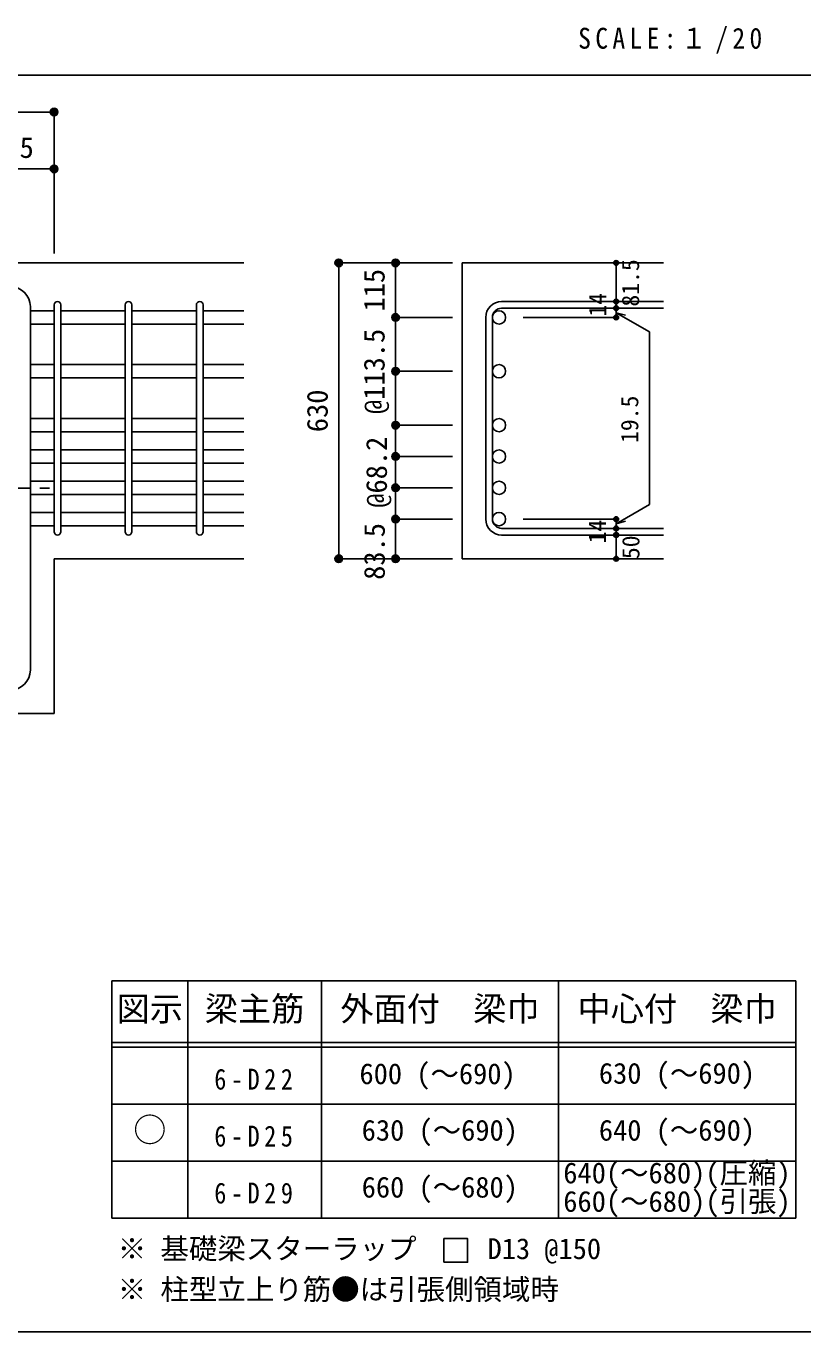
# Model space of a CAD drawing. Units: millimetres at full size, sheet at 1:20. Extents: x -3982 to 3969, y -2797 to 2801.
# Drawn here: x 784 to 2422, y -2797 to -45 of the extents above; entities that cross this region are included whole.
import ezdxf
from ezdxf.enums import TextEntityAlignment as Align

# ---------------------------------------------------------------- set-up
doc = ezdxf.new("R2010")
doc.units = ezdxf.units.MM
doc.header["$LTSCALE"] = 20
doc.header["$PDMODE"] = 32
doc.header["$PDSIZE"] = 10
doc.linetypes.add('CHAIN1', pattern=[8, 5, -1, 1, -1])
for name, color, linetype in [('6-1_躯体線', 2, 'Continuous'), ('6-4_フープ', 7, 'Continuous'), ('6-5_梁主筋', 7, 'Continuous'), ('6-6_S.T.P.', 7, 'Continuous'), ('6-7_文字', 7, 'Continuous'), ('6-D_寸法', 4, 'Continuous'), ('6-E_枠', 7, 'Continuous'), ('F-0_枠', 6, 'Continuous')]:
    doc.layers.add(name, color=color, linetype=linetype)
doc.styles.add('ＭＳ ゴシック', font='')
doc.styles.get('ＭＳ ゴシック').set_extended_font_data('MS Gothic')

msp = doc.modelspace()

# ---------------------------------------------------------------- linework, layer by layer
at = {"layer": '6-1_躯体線'}
for p, q in [((1243.29, -543.84), (-106.71, -543.84)), ((2128.29, -543.84), (1703.29, -543.84)), ((1703.29, -543.84), (1703.29, -1167.34)), ((843.29, -1493.84), (843.29, -1167.34)), ((843.29, -1167.34), (1243.29, -1167.34)), ((2128.29, -1167.34), (1703.29, -1167.34))]:
    msp.add_line(p, q, dxfattribs=at)
msp.add_lwpolyline([(684.79, -1893.84), (684.79, -1493.84), (843.29, -1493.84)], dxfattribs=at)
at = {"layer": '6-4_フープ'}
msp.add_line((793.29, -635.84), (793.29, -1401.84), dxfattribs=at)
for centre, start, end in [((751.29, -635.84), 0, 90), ((751.29, -1401.84), 270, 0)]:
    msp.add_arc(centre, 42, start, end, dxfattribs=at)
at = {"layer": '6-5_梁主筋'}
for p, q in [((843.29, -644.77), (793.29, -644.77)), ((993.29, -644.77), (857.29, -644.77)), ((1143.29, -644.77), (1007.29, -644.77)), ((1243.29, -644.77), (1157.29, -644.77)), ((843.29, -672.77), (793.29, -672.77)), ((993.29, -672.77), (857.29, -672.77)), ((1143.29, -672.77), (1007.29, -672.77)), ((1243.29, -672.77), (1157.29, -672.77)), ((843.29, -758.31), (793.29, -758.31)), ((993.29, -758.31), (857.29, -758.31)), ((1143.29, -758.31), (1007.29, -758.31)), ((1243.29, -758.31), (1157.29, -758.31)), ((843.29, -786.31), (793.29, -786.31)), ((993.29, -786.31), (857.29, -786.31)), ((1143.29, -786.31), (1007.29, -786.31)), ((1243.29, -786.31), (1157.29, -786.31)), ((843.29, -871.84), (793.29, -871.84)), ((993.29, -871.84), (857.29, -871.84)), ((1143.29, -871.84), (1007.29, -871.84)), ((1243.29, -871.84), (1157.29, -871.84)), ((843.29, -899.84), (793.29, -899.84)), ((993.29, -899.84), (857.29, -899.84)), ((1143.29, -899.84), (1007.29, -899.84)), ((1243.29, -899.84), (1157.29, -899.84)), ((843.29, -937.84), (793.29, -937.84)), ((993.29, -937.84), (857.29, -937.84)), ((1143.29, -937.84), (1007.29, -937.84)), ((1243.29, -937.84), (1157.29, -937.84)), ((843.29, -965.84), (793.29, -965.84)), ((993.29, -965.84), (857.29, -965.84)), ((1143.29, -965.84), (1007.29, -965.84)), ((1243.29, -965.84), (1157.29, -965.84)), ((843.29, -1003.84), (793.29, -1003.84)), ((993.29, -1003.84), (857.29, -1003.84)), ((1143.29, -1003.84), (1007.29, -1003.84)), ((1243.29, -1003.84), (1157.29, -1003.84)), ((843.29, -1031.84), (793.29, -1031.84)), ((993.29, -1031.84), (857.29, -1031.84)), ((1143.29, -1031.84), (1007.29, -1031.84)), ((1243.29, -1031.84), (1157.29, -1031.84)), ((843.29, -1069.84), (793.29, -1069.84)), ((993.29, -1069.84), (857.29, -1069.84)), ((1143.29, -1069.84), (1007.29, -1069.84)), ((1243.29, -1069.84), (1157.29, -1069.84)), ((843.29, -1097.84), (793.29, -1097.84)), ((993.29, -1097.84), (857.29, -1097.84)), ((1143.29, -1097.84), (1007.29, -1097.84)), ((1243.29, -1097.84), (1157.29, -1097.84))]:
    msp.add_line(p, q, dxfattribs=at)
at = {"layer": '6-5_梁主筋', "color": 3}
for centre in [(1781.29, -658.77), (1781.29, -772.31), (1781.29, -885.84), (1781.29, -885.84), (1781.29, -951.84), (1781.29, -951.84), (1781.29, -1017.84), (1781.29, -1083.84)]:
    msp.add_circle(centre, 14, dxfattribs=at)
at = {"layer": '6-6_S.T.P.'}
for p, q in [((843.29, -1110.34), (843.29, -632.27)), ((857.29, -1110.34), (857.29, -632.27)), ((993.29, -1110.34), (993.29, -632.27)), ((1007.29, -1110.34), (1007.29, -632.27)), ((1143.29, -1110.34), (1143.29, -632.27)), ((1157.29, -1110.34), (1157.29, -632.27)), ((2128.29, -625.27), (1786.79, -625.27)), ((1753.29, -658.77), (1753.29, -1083.84)), ((1767.29, -658.77), (1767.29, -1083.84)), ((2128.29, -639.27), (1786.79, -639.27)), ((2128.29, -1103.34), (1786.79, -1103.34)), ((2128.29, -1117.34), (1786.79, -1117.34))]:
    msp.add_line(p, q, dxfattribs=at)
for centre, radius, start, end in [((850.29, -632.27), 7, 0, 180), ((850.29, -632.27), 7, 0, 180), ((850.29, -632.27), 7, 0, 180), ((850.29, -632.27), 7, 0, 180), ((1000.29, -632.27), 7, 0, 180), ((1150.29, -632.27), 7, 0, 180), ((1786.79, -658.77), 33.5, 90, 180), ((1786.79, -658.77), 19.5, 90, 180), ((1786.79, -1083.84), 33.5, 180, 270), ((1786.79, -1083.84), 19.5, 180, 270), ((850.29, -1110.34), 7, 180, 0), ((850.29, -1110.34), 7, 180, 0), ((850.29, -1110.34), 7, 180, 0), ((850.29, -1110.34), 7, 180, 0), ((1000.29, -1110.34), 7, 180, 0), ((1150.29, -1110.34), 7, 180, 0)]:
    msp.add_arc(centre, radius, start, end, dxfattribs=at)
at = {"layer": '6-7_文字'}
msp.add_lwpolyline([(1664.99, -2650.06), (1714.99, -2650.06), (1714.99, -2600.06), (1664.99, -2600.06)], close=True, dxfattribs=at)
at = {"layer": '6-D_寸法'}
for p, q in [((-106.71, -225.81), (843.29, -225.81)), ((843.29, -345.81), (843.29, -523.84)), ((843.29, -345.81), (843.29, -523.84)), ((843.29, -345.81), (843.29, -523.84)), ((1443.29, -543.84), (1563.29, -543.84)), ((1443.29, -543.84), (1563.29, -543.84)), ((1443.29, -543.84), (1443.29, -1167.34)), ((1563.29, -543.84), (1683.29, -543.84)), ((1563.29, -543.84), (1563.29, -658.77)), ((1563.29, -543.84), (1683.29, -543.84)), ((2028.29, -639.27), (2028.29, -625.27)), ((1563.29, -658.77), (1683.29, -658.77)), ((1563.29, -658.77), (1563.29, -772.31)), ((1563.29, -658.77), (1563.29, -772.31)), ((2028.29, -658.77), (1832.2, -658.77)), ((2028.29, -639.27), (2028.29, -658.77)), ((2028.29, -649.02), (2047.61, -654.2)), ((2028.29, -649.02), (2098.35, -689.47)), ((2098.35, -689.47), (2098.35, -1053.14)), ((1563.29, -772.31), (1563.29, -1083.84)), ((1563.29, -772.31), (1563.29, -951.84)), ((1563.29, -772.31), (1683.29, -772.31)), ((1563.29, -885.84), (1683.29, -885.84)), ((1563.29, -885.84), (1683.29, -885.84)), ((1563.29, -885.84), (1683.29, -885.84)), ((1563.29, -885.84), (1683.29, -885.84)), ((1563.29, -885.84), (1683.29, -885.84)), ((1563.29, -885.84), (1683.29, -885.84)), ((1563.29, -885.84), (1683.29, -885.84)), ((1563.29, -885.84), (1683.29, -885.84)), ((1563.29, -951.84), (1683.29, -951.84)), ((1563.29, -951.84), (1683.29, -951.84)), ((1563.29, -951.84), (1683.29, -951.84)), ((1563.29, -951.84), (1683.29, -951.84)), ((1563.29, -951.84), (1683.29, -951.84)), ((1563.29, -951.84), (1683.29, -951.84)), ((1563.29, -951.84), (1683.29, -951.84)), ((1563.29, -951.84), (1683.29, -951.84)), ((1563.29, -1017.84), (1683.29, -1017.84)), ((1563.29, -1017.84), (1683.29, -1017.84)), ((1563.29, -1017.84), (1683.29, -1017.84)), ((1563.29, -1017.84), (1683.29, -1017.84)), ((2028.29, -1093.59), (2098.35, -1053.14)), ((1563.29, -1083.84), (1683.29, -1083.84)), ((1563.29, -1167.34), (1563.29, -1083.84)), ((1563.29, -1083.84), (1683.29, -1083.84)), ((1563.29, -1083.84), (1683.29, -1083.84)), ((1563.29, -1083.84), (1683.29, -1083.84)), ((2028.29, -1083.84), (1832.2, -1083.84)), ((2028.29, -1103.34), (2028.29, -1083.84)), ((2028.29, -1093.59), (2047.61, -1088.42)), ((2028.29, -1117.34), (2028.29, -1103.34)), ((2028.29, -1167.34), (2028.29, -1117.34)), ((1443.29, -1167.34), (1563.29, -1167.34)), ((1563.29, -1167.34), (1683.29, -1167.34))]:
    msp.add_line(p, q, dxfattribs=at)
at = {"layer": '6-D_寸法', "linetype": 'CHAIN1'}
msp.add_line((-106.71, -1018.84), (843.29, -1018.84), dxfattribs=at)
at = {"layer": '6-D_寸法'}
for points in [[(843.29, -225.81), (843.29, -345.81), (843.29, -523.84)], [(668.29, -345.81), (843.29, -345.81), (843.29, -523.84)], [(1443.29, -543.84), (1563.29, -543.84), (1683.29, -543.84)], [(2028.29, -543.84), (2028.29, -625.27), (2028.29, -543.84)]]:
    msp.add_lwpolyline(points, dxfattribs=at)
for centre, radius in [((843.29, -225.81), 8), ((843.29, -225.81), 7.2), ((843.29, -225.81), 6.4), ((843.29, -225.81), 5.6), ((843.29, -225.81), 4.8), ((843.29, -225.81), 4), ((843.29, -225.81), 3.2), ((843.29, -225.81), 2.4), ((843.29, -225.81), 1.6), ((843.29, -225.81), 0.8), ((843.29, -345.81), 8), ((843.29, -345.81), 7.2), ((843.29, -345.81), 6.4), ((843.29, -345.81), 5.6), ((843.29, -345.81), 4.8), ((843.29, -345.81), 4), ((843.29, -345.81), 3.2), ((843.29, -345.81), 2.4), ((843.29, -345.81), 1.6), ((843.29, -345.81), 0.8), ((1443.29, -543.84), 8), ((1443.29, -543.84), 7.2), ((1443.29, -543.84), 6.4), ((1443.29, -543.84), 5.6), ((1443.29, -543.84), 4.8), ((1443.29, -543.84), 4), ((1443.29, -543.84), 3.2), ((1443.29, -543.84), 2.4), ((1443.29, -543.84), 1.6), ((1443.29, -543.84), 0.8), ((1563.29, -543.84), 8), ((1563.29, -543.84), 7.2), ((1563.29, -543.84), 6.4), ((1563.29, -543.84), 5.6), ((1563.29, -543.84), 4.8), ((1563.29, -543.84), 4), ((1563.29, -543.84), 3.2), ((1563.29, -543.84), 2.4), ((1563.29, -543.84), 1.6), ((1563.29, -543.84), 0.8), ((2028.29, -543.84), 4), ((2028.29, -543.84), 3.6), ((2028.29, -543.84), 3.2), ((2028.29, -543.84), 2.8), ((2028.29, -543.84), 2.4), ((2028.29, -543.84), 2), ((2028.29, -543.84), 1.6), ((2028.29, -543.84), 1.2), ((2028.29, -543.84), 0.8), ((2028.29, -543.84), 0.4), ((2028.29, -625.27), 4), ((2028.29, -625.27), 3.6), ((2028.29, -625.27), 3.2), ((2028.29, -625.27), 2.8), ((2028.29, -625.27), 2.4), ((2028.29, -625.27), 2), ((2028.29, -625.27), 1.6), ((2028.29, -625.27), 1.2), ((2028.29, -625.27), 0.8), ((2028.29, -625.27), 0.4), ((1563.29, -658.77), 8), ((1563.29, -658.77), 7.2), ((1563.29, -658.77), 6.4), ((1563.29, -658.77), 5.6), ((1563.29, -658.77), 4.8), ((1563.29, -658.77), 4), ((1563.29, -658.77), 3.2), ((1563.29, -658.77), 2.4), ((1563.29, -658.77), 1.6), ((1563.29, -658.77), 0.8), ((2028.29, -639.27), 4), ((2028.29, -658.77), 4), ((2028.29, -639.27), 3.6), ((2028.29, -658.77), 3.6), ((2028.29, -639.27), 3.2), ((2028.29, -658.77), 3.2), ((2028.29, -639.27), 2.8), ((2028.29, -658.77), 2.8), ((2028.29, -639.27), 2.4), ((2028.29, -658.77), 2.4), ((2028.29, -639.27), 2), ((2028.29, -658.77), 2), ((2028.29, -639.27), 1.6), ((2028.29, -658.77), 1.6), ((2028.29, -639.27), 1.2), ((2028.29, -658.77), 1.2), ((2028.29, -639.27), 0.8), ((2028.29, -658.77), 0.8), ((2028.29, -639.27), 0.4), ((2028.29, -658.77), 0.4), ((1563.29, -772.31), 8), ((1563.29, -772.31), 7.2), ((1563.29, -772.31), 6.4), ((1563.29, -772.31), 5.6), ((1563.29, -772.31), 4.8), ((1563.29, -772.31), 4), ((1563.29, -772.31), 3.2), ((1563.29, -772.31), 2.4), ((1563.29, -772.31), 1.6), ((1563.29, -772.31), 0.8), ((1563.29, -885.84), 8), ((1563.29, -885.84), 8), ((1563.29, -885.84), 7.2), ((1563.29, -885.84), 7.2), ((1563.29, -885.84), 6.4), ((1563.29, -885.84), 6.4), ((1563.29, -885.84), 5.6), ((1563.29, -885.84), 5.6), ((1563.29, -885.84), 4.8), ((1563.29, -885.84), 4.8), ((1563.29, -885.84), 4), ((1563.29, -885.84), 4), ((1563.29, -885.84), 3.2), ((1563.29, -885.84), 3.2), ((1563.29, -885.84), 2.4), ((1563.29, -885.84), 2.4), ((1563.29, -885.84), 1.6), ((1563.29, -885.84), 1.6), ((1563.29, -885.84), 0.8), ((1563.29, -885.84), 0.8), ((1563.29, -951.84), 8), ((1563.29, -951.84), 8), ((1563.29, -951.84), 7.2), ((1563.29, -951.84), 7.2), ((1563.29, -951.84), 6.4), ((1563.29, -951.84), 6.4), ((1563.29, -951.84), 5.6), ((1563.29, -951.84), 5.6), ((1563.29, -951.84), 4.8), ((1563.29, -951.84), 4.8), ((1563.29, -951.84), 4), ((1563.29, -951.84), 4), ((1563.29, -951.84), 3.2), ((1563.29, -951.84), 3.2), ((1563.29, -951.84), 2.4), ((1563.29, -951.84), 2.4), ((1563.29, -951.84), 1.6), ((1563.29, -951.84), 1.6), ((1563.29, -951.84), 0.8), ((1563.29, -951.84), 0.8), ((1563.29, -1017.84), 8), ((1563.29, -1017.84), 7.2), ((1563.29, -1017.84), 6.4), ((1563.29, -1017.84), 5.6), ((1563.29, -1017.84), 4.8), ((1563.29, -1017.84), 4), ((1563.29, -1017.84), 3.2), ((1563.29, -1017.84), 2.4), ((1563.29, -1017.84), 1.6), ((1563.29, -1017.84), 0.8), ((1563.29, -1083.84), 8), ((1563.29, -1083.84), 7.2), ((1563.29, -1083.84), 6.4), ((1563.29, -1083.84), 5.6), ((1563.29, -1083.84), 4.8), ((1563.29, -1083.84), 4), ((1563.29, -1083.84), 3.2), ((1563.29, -1083.84), 2.4), ((1563.29, -1083.84), 1.6), ((1563.29, -1083.84), 0.8), ((2028.29, -1083.84), 4), ((2028.29, -1103.34), 4), ((2028.29, -1083.84), 3.6), ((2028.29, -1103.34), 3.6), ((2028.29, -1083.84), 3.2), ((2028.29, -1103.34), 3.2), ((2028.29, -1083.84), 2.8), ((2028.29, -1103.34), 2.8), ((2028.29, -1083.84), 2.4), ((2028.29, -1083.84), 2), ((2028.29, -1083.84), 1.6), ((2028.29, -1083.84), 1.2), ((2028.29, -1083.84), 0.8), ((2028.29, -1083.84), 0.4), ((2028.29, -1117.34), 4), ((2028.29, -1117.34), 3.6), ((2028.29, -1117.34), 3.2), ((2028.29, -1117.34), 2.8), ((2028.29, -1103.34), 2.4), ((2028.29, -1117.34), 2.4), ((2028.29, -1103.34), 2), ((2028.29, -1117.34), 2), ((2028.29, -1103.34), 1.6), ((2028.29, -1117.34), 1.6), ((2028.29, -1103.34), 1.2), ((2028.29, -1117.34), 1.2), ((2028.29, -1103.34), 0.8), ((2028.29, -1117.34), 0.8), ((2028.29, -1103.34), 0.4), ((2028.29, -1117.34), 0.4), ((1443.29, -1167.34), 8), ((1443.29, -1167.34), 7.2), ((1443.29, -1167.34), 6.4), ((1443.29, -1167.34), 5.6), ((1443.29, -1167.34), 4.8), ((1443.29, -1167.34), 4), ((1443.29, -1167.34), 3.2), ((1443.29, -1167.34), 2.4), ((1443.29, -1167.34), 1.6), ((1443.29, -1167.34), 0.8), ((1563.29, -1167.34), 8), ((1563.29, -1167.34), 7.2), ((1563.29, -1167.34), 6.4), ((1563.29, -1167.34), 5.6), ((1563.29, -1167.34), 4.8), ((1563.29, -1167.34), 4), ((1563.29, -1167.34), 3.2), ((1563.29, -1167.34), 2.4), ((1563.29, -1167.34), 1.6), ((1563.29, -1167.34), 0.8), ((2028.29, -1167.34), 4), ((2028.29, -1167.34), 3.6), ((2028.29, -1167.34), 3.2), ((2028.29, -1167.34), 2.8), ((2028.29, -1167.34), 2.4), ((2028.29, -1167.34), 2), ((2028.29, -1167.34), 1.6), ((2028.29, -1167.34), 1.2), ((2028.29, -1167.34), 0.8), ((2028.29, -1167.34), 0.4)]:
    msp.add_circle(centre, radius, dxfattribs=at)
at = {"layer": '6-D_寸法', "color": 7}
for p in [(843.29, -225.81), (843.29, -345.81), (1443.29, -543.84), (1563.29, -543.84), (2028.29, -543.84), (2028.29, -625.27), (1563.29, -658.77), (2028.29, -639.27), (2028.29, -658.77), (1563.29, -772.31), (1563.29, -885.84), (1563.29, -951.84), (1563.29, -1017.84), (1563.29, -1083.84), (2028.29, -1083.84), (2028.29, -1083.84), (2028.29, -1083.84), (2028.29, -1103.34), (2028.29, -1117.34), (1443.29, -1167.34), (1563.29, -1167.34), (2028.29, -1167.34)]:
    msp.add_point(p, dxfattribs=at)
at = {"layer": '6-E_枠', "color": 3}
for p, q in [((965.14, -2056.95), (965.14, -2556.95)), ((965.14, -2056.95), (2406.83, -2056.95)), ((2406.83, -2056.95), (2406.83, -2556.95)), ((965.14, -2556.95), (2406.83, -2556.95))]:
    msp.add_line(p, q, dxfattribs=at)
at = {"layer": '6-E_枠'}
for p, q in [((1125.14, -2056.95), (1125.14, -2556.95)), ((1406.83, -2056.95), (1406.83, -2556.95)), ((1906.83, -2056.95), (1906.83, -2556.95)), ((965.14, -2186.95), (2406.83, -2186.95)), ((965.14, -2196.95), (2406.83, -2196.95)), ((965.14, -2316.95), (2406.83, -2316.95)), ((965.14, -2436.95), (2406.83, -2436.95))]:
    msp.add_line(p, q, dxfattribs=at)
at = {"layer": 'F-0_枠', "color": 2}
msp.add_line((-3981.92, -148.03), (2482.4, -148.03), dxfattribs=at)
at = {"layer": 'F-0_枠'}
msp.add_line((3969.4, -2796.83), (-3981.92, -2796.83), dxfattribs=at)

# ---------------------------------------------------------------- texts
at = {"layer": '6-7_文字', "color": 2, "style": 'ＭＳ ゴシック'}
for s, p in [('図示', (975.14, -2156.95)), ('梁主筋', (1160.98, -2156.95)), ('外面付\u3000梁巾', (1446.83, -2156.95)), ('中心付\u3000梁巾', (1946.83, -2156.95)), ('○', (1010.14, -2411.95))]:
    msp.add_text(s, height=51.32, dxfattribs=at).set_placement(p, align=Align.BOTTOM_LEFT)
at = {"layer": '6-7_文字', "style": 'ＭＳ ゴシック'}
for s, p in [('600 (～690)', (1487.14, -2287.95)), ('630 (～690)', (1991.83, -2286.95)), ('630 (～690)', (1491.83, -2406.95)), ('640 (～690)', (1991.83, -2406.95)), ('640(～680)(圧縮)', (1916.83, -2496.95)), ('660 (～680)', (1491.83, -2526.95)), ('660(～680)(引張)', (1916.83, -2556.95)), ('※ 基礎梁スターラップ     D13 @150', (977.51, -2656.67)), ('※ 柱型立上り筋●は引張側領域時', (977.51, -2742.34))]:
    msp.add_text(s, height=43.99, dxfattribs=at).set_placement(p, align=Align.BOTTOM_LEFT)
at = {"layer": '6-7_文字', "color": 2, "insert": (1948.17, -103.03), "char_height": 43.99, "attachment_point": 7, "style": 'ＭＳ ゴシック'}
msp.add_mtext('\\T1.34;\\W0.9;SCALE:１/20', dxfattribs=at)
at = {"layer": '6-7_文字', "char_height": 43.99, "attachment_point": 7, "style": 'ＭＳ ゴシック'}
for s, insert in [('\\T1.38;\\W0.85;6-D22', (1180.98, -2286.95)), ('\\T1.38;\\W0.85;6-D25', (1180.98, -2406.95)), ('\\T1.38;\\W0.85;6-D29', (1180.98, -2526.95))]:
    msp.add_mtext(s, dxfattribs=dict(at, insert=insert))
at = {"layer": '6-D_寸法', "style": 'ＭＳ ゴシック'}
msp.add_text('175', height=43.99, dxfattribs=at).set_placement((710.79, -335.81), align=Align.BOTTOM_LEFT)
for s, height, p in [('81.5', 36.66, (2087.63, -635.94)), ('115', 43.99, (1553.29, -646.31)), ('14', 36.66, (2018.29, -657.2)), ('@113.5', 43.99, (1553.29, -862.31)), ('630', 43.99, (1433.29, -900.59)), ('19.5', 36.66, (2085.9, -923.34)), ('@68.2', 43.99, (1558.13, -1059.78)), ('83.5', 43.99, (1553.7, -1211.77)), ('14', 36.66, (2017.63, -1135.01)), ('50', 36.66, (2088.36, -1168.14))]:
    msp.add_text(s, height=height, rotation=90, dxfattribs=at).set_placement(p, align=Align.BOTTOM_LEFT)

doc.saveas('drawing.dxf')
